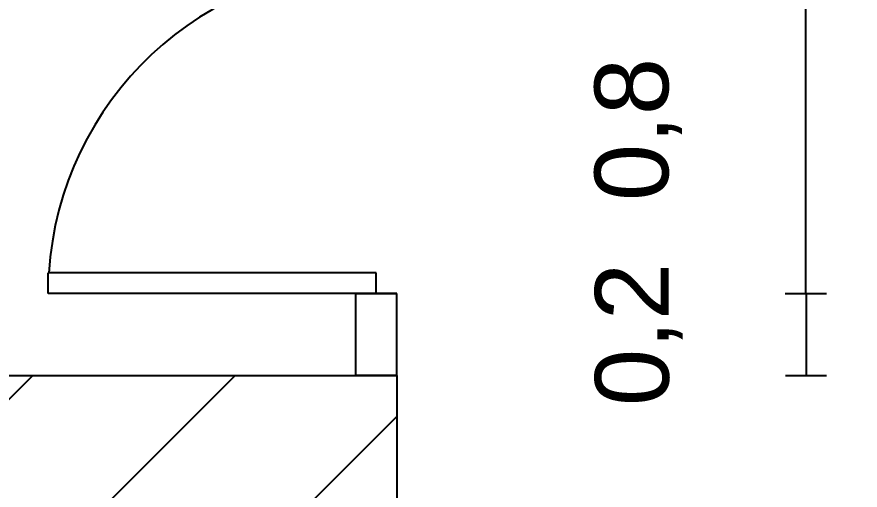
# Model space of a CAD drawing. Header units: metres. Extents: x 0 to 12.9, y 1.2 to 8.8.
# Drawn here: x 3.673 to 5.73, y 4.42 to 5.575 of the extents above; entities that cross this region are included whole.
import ezdxf

# ---------------------------------------------------------------- set-up
doc = ezdxf.new("R2010")
doc.units = ezdxf.units.M
doc.styles.get("Standard").update_dxf_attribs({"font": 'arial.ttf'})
doc.dimstyles.new('cota 100', dxfattribs={"dimtxt": 0.18, "dimasz": 0.2, "dimexe": 0.05, "dimexo": 0, "dimgap": 0.3, "dimtad": 1, "dimtxsty": 'Standard', "dimblk": 'OBLIQUE', "dimcen": 2.5, "dimadec": 0, "dimazin": 0, "dimtfac": 1, "dimtix": 1, "dimtmove": 2, "dimatfit": 3, "dimldrblk": 'OBLIQUE', "dimfxl": 0.05, "dimfxlon": 1, "dimarcsym": 0})

# ---------------------------------------------------------------- blocks, each defined once
blk = doc.blocks.new('*D52')
at = {"color": 0, "lineweight": -2, "transparency": 16777216}
for p, q in [((5.5474, 5.7), (5.6474, 5.7)), ((5.5974, 5.7), (5.5974, 4.9)), ((5.5474, 4.9), (5.6474, 4.9))]:
    blk.add_line(p, q, dxfattribs=at)
at = {"layer": 'Defpoints', "color": 0, "transparency": 16777216}
for p in [(4.6, 5.7), (4.6, 4.9), (5.5974, 4.9)]:
    blk.add_point(p, dxfattribs=at)
at = {"color": 0, "transparency": 16777216, "insert": (5.1893, 5.3), "char_height": 0.18, "attachment_point": 5, "rotation": 90}
blk.add_mtext('0,8', dxfattribs=at)
blk = doc.blocks.new('_Oblique')
at = {"color": 0, "linetype": 'ByBlock', "lineweight": -2}
blk.add_line((-0.5, -0.5), (0.5, 0.5), dxfattribs=at)
blk = doc.blocks.new('*D53')
at = {"color": 0, "lineweight": -2, "transparency": 16777216}
for p, q in [((5.5486, 4.9), (5.6486, 4.9)), ((5.5986, 4.9), (5.5986, 4.7)), ((5.5486, 4.7), (5.6486, 4.7))]:
    blk.add_line(p, q, dxfattribs=at)
at = {"layer": 'Defpoints', "color": 0, "transparency": 16777216}
for p in [(4.6, 4.9), (4.6, 4.7), (5.5986, 4.7)]:
    blk.add_point(p, dxfattribs=at)
at = {"color": 0, "transparency": 16777216, "insert": (5.1904, 4.8), "char_height": 0.18, "attachment_point": 5, "rotation": 90}
blk.add_mtext('0,2', dxfattribs=at)
blk = doc.blocks.new('*D56')
at = {"color": 0, "lineweight": -2, "transparency": 16777216}
for p, q in [((6.4409, 6.8), (6.5409, 6.8)), ((6.4909, 6.8), (6.4909, 2.3)), ((6.4409, 2.3), (6.5409, 2.3))]:
    blk.add_line(p, q, dxfattribs=at)
at = {"layer": 'Defpoints', "color": 0, "transparency": 16777216}
for p in [(4.6, 6.8), (4.6, 2.3), (6.4909, 2.3)]:
    blk.add_point(p, dxfattribs=at)
at = {"color": 0, "lineweight": -2, "transparency": 16777216, "xscale": 0.2, "yscale": 0.2, "zscale": 0.2}
for p, rotation in [((6.4909, 6.8), 90), ((6.4909, 2.3), 270)]:
    blk.add_blockref('_Oblique', p, dxfattribs=dict(at, rotation=rotation))
at = {"color": 0, "transparency": 16777216, "insert": (6.0831, 4.55), "char_height": 0.18, "attachment_point": 5, "rotation": 90}
blk.add_mtext('4,5', dxfattribs=at)

msp = doc.modelspace()

# ---------------------------------------------------------------- hatches: boundary and pattern name
h = msp.add_hatch()
h.set_pattern_fill('ANSI31', color=256, scale=0.11)
h.paths.add_polyline_path([(8.9, 7.1), (2, 7.1), (2, 6.55), (2.3, 6.55), (2.3, 6.8), (8.9, 6.8)])
h.paths.add_polyline_path([(4.6, 4.7), (2.3, 4.7), (2.3, 4.95), (2, 4.95), (2, 4.4), (2.3, 4.4), (4.3, 4.4), (4.3, 4.2), (4.6, 4.2)])
h.paths.add_polyline_path([(4.6, 3.2), (4.3, 3.2), (4.3, 2), (4.9, 2), (4.9, 2.3), (4.6, 2.3)])
h.paths.add_polyline_path([(10.4, 2.3), (7.6, 2.3), (7.6, 2), (10.4, 2)])
h.paths.add_polyline_path([(12.1, 7.1), (10.1, 7.1), (10.1, 6.8), (11.8, 6.8), (11.8, 2.3), (11.6, 2.3), (11.6, 2), (12.1, 2)])

# ---------------------------------------------------------------- linework, layer by layer
for p, q in [((4.55, 4.95), (3.75, 4.95)), ((3.75, 4.9), (3.75, 4.95)), ((4.55, 4.9), (4.55, 4.95)), ((4.55, 4.9), (4.55, 4.95)), ((4.55, 4.9), (3.75, 4.9)), ((4.5, 4.7), (4.5, 4.9)), ((4.5, 4.9), (4.6, 4.9)), ((4.5, 4.9), (4.55, 4.9)), ((4.6, 4.9), (4.55, 4.9)), ((4.6, 4.7), (4.6, 4.9)), ((2.3, 4.7), (4.6, 4.7)), ((4.6, 4.7), (4.5, 4.7)), ((4.6, 4.7), (4.6, 4.2))]:
    msp.add_line(p, q)
msp.add_arc((4.55, 4.9), 0.8, 90, 176.4237)

# ---------------------------------------------------------------- dimensions: what is measured, and where the dimension line sits
for base, p1, p2, picture, middle in [((6.4909, 2.3), (4.6, 6.8), (4.6, 2.3), '*D56', (6.0831, 4.55)), ((5.5974, 4.9), (4.6, 5.7), (4.6, 4.9), '*D52', (5.1893, 5.3)), ((5.5986, 4.7), (4.6, 4.9), (4.6, 4.7), '*D53', (5.1904, 4.8))]:
    dim = msp.add_linear_dim(base=base, p1=p1, p2=p2, angle=90, dimstyle='cota 100')
    dim.commit()
    dim.dimension.update_dxf_attribs({"geometry": picture, "text_midpoint": middle})

doc.saveas('drawing.dxf')
